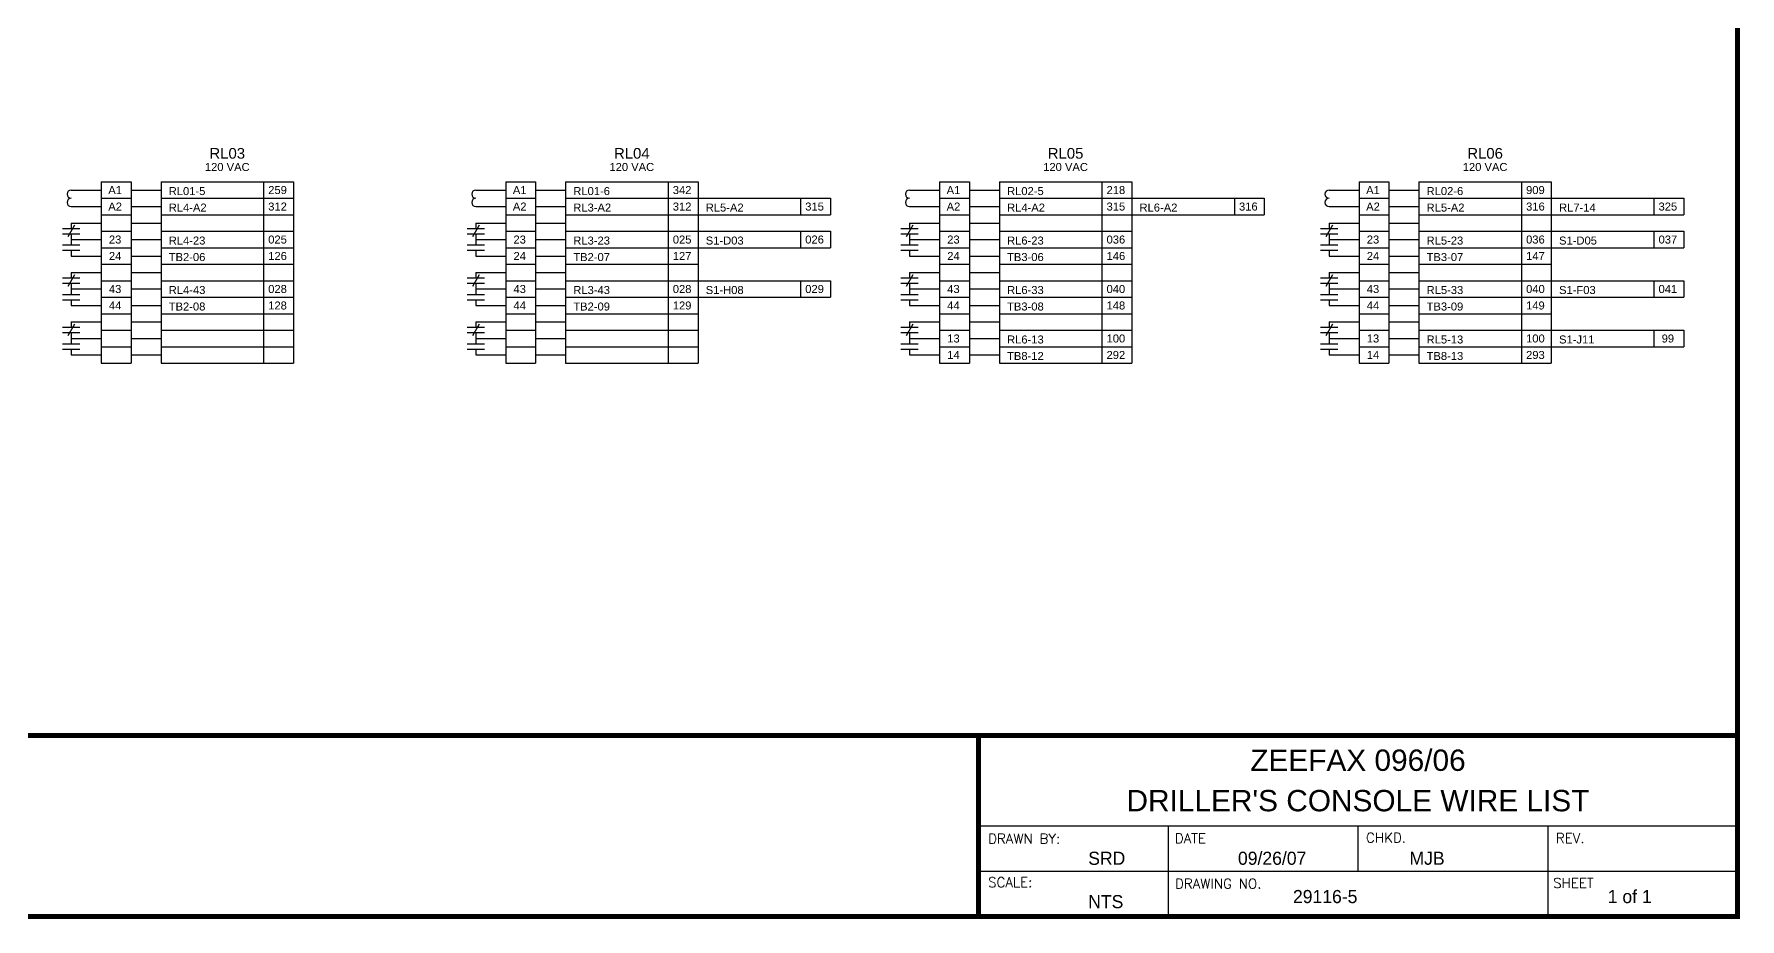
# Model space of a CAD drawing. Extents: x 0.9 to 17.6, y -2.5 to 7.9.
# Drawn here: x 7.61 to 17.6, y -2.51 to 2.67 of the extents above; entities that cross this region are included whole.
import ezdxf
from ezdxf.enums import TextEntityAlignment as Align

# ---------------------------------------------------------------- set-up
doc = ezdxf.new("R2010")
doc.units = 0
doc.header["$MEASUREMENT"] = 0
doc.layers.get('0').update_dxf_attribs({"linetype": 'CONTINUOUS'})
doc.layers.add('DRAWING', color=7, linetype='CONTINUOUS')
doc.styles.add('A1', font='A1.shx')
doc.styles.add('ROMAND', font='ROMAND.shx')
doc.styles.get("Standard").update_dxf_attribs({"font": 'ARIAL.TTF'})

# ---------------------------------------------------------------- blocks, each defined once
blk = doc.blocks.new('N_C_contact')
for p, q in [((0.0508, 0.0312), (-0.0508, 0.0312)), ((0.0508, 0), (-0.0508, 0)), ((-0.0197, -0.0185), (0.0197, 0.0498))]:
    blk.add_line(p, q)
blk = doc.blocks.new('npcap')
for p, q in [((0, 0.0508), (0, -0.0508)), ((0.0312, 0.0508), (0.0312, -0.0508))]:
    blk.add_line(p, q)

msp = doc.modelspace()

# ---------------------------------------------------------------- linework, layer by layer
at = {"color": 3}
for p, q in [((13.1429, -1.9662), (17.5882, -1.9662)), ((14.2543, -1.9662), (14.2543, -2.4964)), ((15.3656, -1.9662), (15.3656, -2.2313)), ((16.4769, -1.9662), (16.4769, -2.4964)), ((13.1429, -2.2313), (17.5882, -2.2313))]:
    msp.add_line(p, q, dxfattribs=at)
at = {"color": 4, "const_width": 0.0288}
msp.add_lwpolyline([(17.5882, -2.4964), (17.5882, 7.8988), (0.9559, 7.8988), (0.9559, -2.4964)], close=True, dxfattribs=at)
for points in [[(0.9559, -1.436), (17.5882, -1.436)], [(13.1429, -2.4964), (13.1429, -1.436)]]:
    msp.add_lwpolyline(points, dxfattribs=at)
at = {"layer": 'DRAWING', "color": 7}
for p, q in [((8.0046, 1.8063), (8.0046, 0.7439)), ((8.0046, 1.8063), (8.1794, 1.8063)), ((8.1794, 1.8063), (8.1794, 0.7439)), ((8.355, 1.8063), (9.1307, 1.8063)), ((8.355, 1.8063), (8.355, 0.7439)), ((8.9559, 1.8063), (8.9559, 0.7439)), ((9.1307, 1.8063), (9.1307, 0.7439)), ((10.3742, 1.8063), (10.3742, 0.7439)), ((10.3742, 1.8063), (10.549, 1.8063)), ((10.549, 1.8063), (10.549, 0.7439)), ((10.7246, 1.8063), (11.5003, 1.8063)), ((10.7246, 1.8063), (10.7246, 0.7439)), ((11.3255, 1.8063), (11.3255, 0.7439)), ((11.5003, 1.8063), (11.5003, 0.7439)), ((12.9148, 1.8063), (12.9148, 0.7439)), ((12.9148, 1.8063), (13.0897, 1.8063)), ((13.0897, 1.8063), (13.0897, 0.7439)), ((13.2652, 1.8063), (13.2652, 0.7439)), ((13.2652, 1.8063), (14.041, 1.8063)), ((13.8661, 1.8063), (13.8661, 0.7439)), ((14.041, 1.8063), (14.041, 0.7439)), ((15.3721, 1.8063), (15.3721, 0.7439)), ((15.3721, 1.8063), (15.5469, 1.8063)), ((15.5469, 1.8063), (15.5469, 0.7439)), ((15.7225, 1.8063), (15.7225, 0.7439)), ((15.7225, 1.8063), (16.4982, 1.8063)), ((16.3234, 1.8063), (16.3234, 0.7439)), ((16.4982, 1.8063), (16.4982, 0.7439)), ((7.8291, 1.758), (8.0046, 1.758)), ((8.0046, 1.7097), (8.1794, 1.7097)), ((8.1794, 1.758), (8.355, 1.758)), ((8.355, 1.7097), (9.1307, 1.7097)), ((10.1987, 1.758), (10.3742, 1.758)), ((10.3742, 1.7097), (10.549, 1.7097)), ((10.549, 1.758), (10.7246, 1.758)), ((10.7246, 1.7097), (11.5003, 1.7097)), ((12.7393, 1.758), (12.9148, 1.758)), ((12.9148, 1.7097), (13.0897, 1.7097)), ((13.0897, 1.758), (13.2652, 1.758)), ((13.2652, 1.7097), (14.041, 1.7097)), ((15.1966, 1.758), (15.3721, 1.758)), ((15.3721, 1.7097), (15.5469, 1.7097)), ((15.5469, 1.758), (15.7225, 1.758)), ((15.7225, 1.7097), (16.4982, 1.7097)), ((7.8291, 1.6614), (8.0046, 1.6614)), ((8.0046, 1.6131), (8.1794, 1.6131)), ((8.1794, 1.6614), (8.355, 1.6614)), ((8.355, 1.6131), (9.1307, 1.6131)), ((10.1987, 1.6614), (10.3742, 1.6614)), ((10.3742, 1.6131), (10.549, 1.6131)), ((10.549, 1.6614), (10.7246, 1.6614)), ((10.7246, 1.6131), (11.5003, 1.6131)), ((12.7393, 1.6614), (12.9148, 1.6614)), ((12.9148, 1.6131), (13.0897, 1.6131)), ((13.0897, 1.6614), (13.2652, 1.6614)), ((13.2652, 1.6131), (14.041, 1.6131)), ((15.1966, 1.6614), (15.3721, 1.6614)), ((15.3721, 1.6131), (15.5469, 1.6131)), ((15.5469, 1.6614), (15.7225, 1.6614)), ((15.7225, 1.6131), (16.4982, 1.6131)), ((7.8291, 1.5648), (8.0046, 1.5648)), ((7.8291, 1.5648), (7.8291, 1.5336)), ((7.8291, 1.5023), (7.8291, 1.437)), ((8.0046, 1.5165), (8.1794, 1.5165)), ((8.1794, 1.5648), (8.355, 1.5648)), ((8.355, 1.5165), (9.1307, 1.5165)), ((8.355, 1.5165), (9.1307, 1.5165)), ((10.1987, 1.5648), (10.3742, 1.5648)), ((10.1987, 1.5648), (10.1987, 1.5336)), ((10.1987, 1.5023), (10.1987, 1.437)), ((10.3742, 1.5165), (10.549, 1.5165)), ((10.549, 1.5648), (10.7246, 1.5648)), ((10.7246, 1.5165), (11.5003, 1.5165)), ((10.7246, 1.5165), (11.5003, 1.5165)), ((12.7393, 1.5648), (12.9148, 1.5648)), ((12.7393, 1.5648), (12.7393, 1.5336)), ((12.7393, 1.5023), (12.7393, 1.437)), ((12.9148, 1.5165), (13.0897, 1.5165)), ((13.0897, 1.5648), (13.2652, 1.5648)), ((13.2652, 1.5165), (14.041, 1.5165)), ((13.2652, 1.5165), (14.041, 1.5165)), ((15.1966, 1.5648), (15.3721, 1.5648)), ((15.1966, 1.5648), (15.1966, 1.5336)), ((15.1966, 1.5023), (15.1966, 1.437)), ((15.3721, 1.5165), (15.5469, 1.5165)), ((15.5469, 1.5648), (15.7225, 1.5648)), ((15.7225, 1.5165), (16.4982, 1.5165)), ((15.7225, 1.5165), (16.4982, 1.5165)), ((7.8291, 1.4682), (8.0046, 1.4682)), ((7.8291, 1.4057), (7.8291, 1.3717)), ((8.0046, 1.4199), (8.1794, 1.4199)), ((8.1794, 1.4682), (8.355, 1.4682)), ((8.355, 1.4199), (9.1307, 1.4199)), ((10.1987, 1.4682), (10.3742, 1.4682)), ((10.1987, 1.4057), (10.1987, 1.3717)), ((10.3742, 1.4199), (10.549, 1.4199)), ((10.549, 1.4682), (10.7246, 1.4682)), ((10.7246, 1.4199), (11.5003, 1.4199)), ((12.7393, 1.4682), (12.9148, 1.4682)), ((12.7393, 1.4057), (12.7393, 1.3717)), ((12.9148, 1.4199), (13.0897, 1.4199)), ((13.0897, 1.4682), (13.2652, 1.4682)), ((13.2652, 1.4199), (14.041, 1.4199)), ((15.1966, 1.4682), (15.3721, 1.4682)), ((15.1966, 1.4057), (15.1966, 1.3717)), ((15.3721, 1.4199), (15.5469, 1.4199)), ((15.5469, 1.4682), (15.7225, 1.4682)), ((15.7225, 1.4199), (16.4982, 1.4199)), ((7.8291, 1.3717), (8.0046, 1.3717)), ((8.0046, 1.3234), (8.1794, 1.3234)), ((8.1794, 1.3717), (8.355, 1.3717)), ((8.355, 1.3234), (9.1307, 1.3234)), ((10.1987, 1.3717), (10.3742, 1.3717)), ((10.3742, 1.3234), (10.549, 1.3234)), ((10.549, 1.3717), (10.7246, 1.3717)), ((10.7246, 1.3234), (11.5003, 1.3234)), ((12.7393, 1.3717), (12.9148, 1.3717)), ((12.9148, 1.3234), (13.0897, 1.3234)), ((13.0897, 1.3717), (13.2652, 1.3717)), ((13.2652, 1.3234), (14.041, 1.3234)), ((15.1966, 1.3717), (15.3721, 1.3717)), ((15.3721, 1.3234), (15.5469, 1.3234)), ((15.5469, 1.3717), (15.7225, 1.3717)), ((15.7225, 1.3234), (16.4982, 1.3234)), ((7.8291, 1.2751), (8.0046, 1.2751)), ((7.8291, 1.2751), (7.8291, 1.2438)), ((7.8291, 1.2126), (7.8291, 1.1473)), ((8.0046, 1.2268), (8.1794, 1.2268)), ((8.1794, 1.2751), (8.355, 1.2751)), ((8.355, 1.2268), (9.1307, 1.2268)), ((10.1987, 1.2751), (10.3742, 1.2751)), ((10.1987, 1.2751), (10.1987, 1.2438)), ((10.1987, 1.2126), (10.1987, 1.1473)), ((10.3742, 1.2268), (10.549, 1.2268)), ((10.549, 1.2751), (10.7246, 1.2751)), ((10.7246, 1.2268), (11.5003, 1.2268)), ((12.7393, 1.2751), (12.9148, 1.2751)), ((12.7393, 1.2751), (12.7393, 1.2438)), ((12.7393, 1.2126), (12.7393, 1.1473)), ((12.9148, 1.2268), (13.0897, 1.2268)), ((13.0897, 1.2751), (13.2652, 1.2751)), ((13.2652, 1.2268), (14.041, 1.2268)), ((15.1966, 1.2751), (15.3721, 1.2751)), ((15.1966, 1.2751), (15.1966, 1.2438)), ((15.1966, 1.2126), (15.1966, 1.1473)), ((15.3721, 1.2268), (15.5469, 1.2268)), ((15.5469, 1.2751), (15.7225, 1.2751)), ((15.7225, 1.2268), (16.4982, 1.2268)), ((7.8291, 1.1785), (8.0046, 1.1785)), ((7.8291, 1.116), (7.8291, 1.0819)), ((8.0046, 1.1302), (8.1794, 1.1302)), ((8.1794, 1.1785), (8.355, 1.1785)), ((8.355, 1.1302), (9.1307, 1.1302)), ((8.355, 1.1302), (9.1307, 1.1302)), ((10.1987, 1.1785), (10.3742, 1.1785)), ((10.1987, 1.116), (10.1987, 1.0819)), ((10.3742, 1.1302), (10.549, 1.1302)), ((10.549, 1.1785), (10.7246, 1.1785)), ((10.7246, 1.1302), (11.5003, 1.1302)), ((10.7246, 1.1302), (11.5003, 1.1302)), ((12.7393, 1.1785), (12.9148, 1.1785)), ((12.7393, 1.116), (12.7393, 1.0819)), ((12.9148, 1.1302), (13.0897, 1.1302)), ((13.0897, 1.1785), (13.2652, 1.1785)), ((13.2652, 1.1302), (14.041, 1.1302)), ((13.2652, 1.1302), (14.041, 1.1302)), ((15.1966, 1.1785), (15.3721, 1.1785)), ((15.1966, 1.116), (15.1966, 1.0819)), ((15.3721, 1.1302), (15.5469, 1.1302)), ((15.5469, 1.1785), (15.7225, 1.1785)), ((15.7225, 1.1302), (16.4982, 1.1302)), ((15.7225, 1.1302), (16.4982, 1.1302)), ((7.8291, 1.0819), (8.0046, 1.0819)), ((8.0046, 1.0336), (8.1794, 1.0336)), ((8.1794, 1.0819), (8.355, 1.0819)), ((8.355, 1.0336), (9.1307, 1.0336)), ((10.1987, 1.0819), (10.3742, 1.0819)), ((10.3742, 1.0336), (10.549, 1.0336)), ((10.549, 1.0819), (10.7246, 1.0819)), ((10.7246, 1.0336), (11.5003, 1.0336)), ((12.7393, 1.0819), (12.9148, 1.0819)), ((12.9148, 1.0336), (13.0897, 1.0336)), ((13.0897, 1.0819), (13.2652, 1.0819)), ((13.2652, 1.0336), (14.041, 1.0336)), ((15.1966, 1.0819), (15.3721, 1.0819)), ((15.3721, 1.0336), (15.5469, 1.0336)), ((15.5469, 1.0819), (15.7225, 1.0819)), ((15.7225, 1.0336), (16.4982, 1.0336)), ((7.8291, 0.9853), (8.0046, 0.9853)), ((7.8291, 0.9853), (7.8291, 0.9541)), ((7.8291, 0.9228), (7.8291, 0.8575)), ((8.0046, 0.937), (8.1794, 0.937)), ((8.1794, 0.9853), (8.355, 0.9853)), ((8.355, 0.937), (9.1307, 0.937)), ((10.1987, 0.9853), (10.3742, 0.9853)), ((10.1987, 0.9853), (10.1987, 0.9541)), ((10.1987, 0.9228), (10.1987, 0.8575)), ((10.3742, 0.937), (10.549, 0.937)), ((10.549, 0.9853), (10.7246, 0.9853)), ((10.7246, 0.937), (11.5003, 0.937)), ((12.7393, 0.9853), (12.9148, 0.9853)), ((12.7393, 0.9853), (12.7393, 0.9541)), ((12.7393, 0.9228), (12.7393, 0.8575)), ((12.9148, 0.937), (13.0897, 0.937)), ((13.0897, 0.9853), (13.2652, 0.9853)), ((13.2652, 0.937), (14.041, 0.937)), ((15.1966, 0.9853), (15.3721, 0.9853)), ((15.1966, 0.9853), (15.1966, 0.9541)), ((15.1966, 0.9228), (15.1966, 0.8575)), ((15.3721, 0.937), (15.5469, 0.937)), ((15.5469, 0.9853), (15.7225, 0.9853)), ((15.7225, 0.937), (16.4982, 0.937)), ((7.8291, 0.8887), (8.0046, 0.8887)), ((7.8291, 0.8263), (7.8291, 0.7922)), ((8.0046, 0.8405), (8.1794, 0.8405)), ((8.1794, 0.8887), (8.355, 0.8887)), ((8.355, 0.8405), (9.1307, 0.8405)), ((10.1987, 0.8887), (10.3742, 0.8887)), ((10.1987, 0.8263), (10.1987, 0.7922)), ((10.3742, 0.8405), (10.549, 0.8405)), ((10.549, 0.8887), (10.7246, 0.8887)), ((10.7246, 0.8405), (11.5003, 0.8405)), ((12.7393, 0.8887), (12.9148, 0.8887)), ((12.7393, 0.8263), (12.7393, 0.7922)), ((12.9148, 0.8405), (13.0897, 0.8405)), ((13.0897, 0.8887), (13.2652, 0.8887)), ((13.2652, 0.8405), (14.041, 0.8405)), ((15.1966, 0.8887), (15.3721, 0.8887)), ((15.1966, 0.8263), (15.1966, 0.7922)), ((15.3721, 0.8405), (15.5469, 0.8405)), ((15.5469, 0.8887), (15.7225, 0.8887)), ((15.7225, 0.8405), (16.4982, 0.8405)), ((7.8291, 0.7922), (8.0046, 0.7922)), ((8.0046, 0.7439), (8.1794, 0.7439)), ((8.1794, 0.7922), (8.355, 0.7922)), ((8.355, 0.7439), (9.1307, 0.7439)), ((10.1987, 0.7922), (10.3742, 0.7922)), ((10.3742, 0.7439), (10.549, 0.7439)), ((10.549, 0.7922), (10.7246, 0.7922)), ((10.7246, 0.7439), (11.5003, 0.7439)), ((12.7393, 0.7922), (12.9148, 0.7922)), ((12.9148, 0.7439), (13.0897, 0.7439)), ((12.9148, 0.7439), (13.0897, 0.7439)), ((13.0897, 0.7922), (13.2652, 0.7922)), ((13.2652, 0.7439), (14.041, 0.7439)), ((15.1966, 0.7922), (15.3721, 0.7922)), ((15.3721, 0.7439), (15.5469, 0.7439)), ((15.3721, 0.7439), (15.5469, 0.7439)), ((15.5469, 0.7922), (15.7225, 0.7922)), ((15.7225, 0.7439), (16.4982, 0.7439))]:
    msp.add_line(p, q, dxfattribs=at)
at = {"layer": 'DRAWING'}
for p, q in [((9.1307, 1.7097), (9.1307, 1.6131)), ((9.1307, 1.7097), (9.1307, 1.6131)), ((11.5003, 1.7097), (11.5003, 1.6131)), ((11.5003, 1.7097), (11.5003, 1.6131)), ((11.5003, 1.7097), (12.2761, 1.7097)), ((11.5003, 1.7097), (11.5003, 1.6131)), ((11.5003, 1.7097), (11.5003, 1.6131)), ((12.1013, 1.7097), (12.1013, 1.6131)), ((12.2761, 1.7097), (12.2761, 1.6131)), ((12.2761, 1.7097), (12.2761, 1.6131)), ((14.041, 1.7097), (14.8167, 1.7097)), ((14.041, 1.7097), (14.041, 1.6131)), ((14.041, 1.7097), (14.041, 1.6131)), ((14.041, 1.7097), (14.041, 1.6131)), ((14.041, 1.7097), (14.041, 1.6131)), ((14.6419, 1.7097), (14.6419, 1.6131)), ((14.8167, 1.7097), (14.8167, 1.6131)), ((14.8167, 1.7097), (14.8167, 1.6131)), ((16.4982, 1.7097), (17.274, 1.7097)), ((16.4982, 1.7097), (16.4982, 1.6131)), ((16.4982, 1.7097), (16.4982, 1.6131)), ((16.4982, 1.7097), (16.4982, 1.6131)), ((16.4982, 1.7097), (16.4982, 1.6131)), ((17.0992, 1.7097), (17.0992, 1.6131)), ((17.274, 1.7097), (17.274, 1.6131)), ((17.274, 1.7097), (17.274, 1.6131)), ((11.5003, 1.6131), (12.2761, 1.6131)), ((14.041, 1.6131), (14.8167, 1.6131)), ((16.4982, 1.6131), (17.274, 1.6131)), ((11.5003, 1.5165), (12.2761, 1.5165)), ((11.5003, 1.5165), (11.5003, 1.4199)), ((11.5003, 1.5165), (11.5003, 1.4199)), ((11.5003, 1.5165), (11.5003, 1.4199)), ((11.5003, 1.5165), (11.5003, 1.4199)), ((12.1013, 1.5165), (12.1013, 1.4199)), ((12.2761, 1.5165), (12.2761, 1.4199)), ((12.2761, 1.5165), (12.2761, 1.4199)), ((16.4982, 1.5165), (17.274, 1.5165)), ((16.4982, 1.5165), (16.4982, 1.4199)), ((16.4982, 1.5165), (16.4982, 1.4199)), ((16.4982, 1.5165), (16.4982, 1.4199)), ((16.4982, 1.5165), (16.4982, 1.4199)), ((17.0992, 1.5165), (17.0992, 1.4199)), ((17.274, 1.5165), (17.274, 1.4199)), ((17.274, 1.5165), (17.274, 1.4199)), ((11.5003, 1.4199), (12.2761, 1.4199)), ((16.4982, 1.4199), (17.274, 1.4199)), ((11.5003, 1.2268), (12.2761, 1.2268)), ((11.5003, 1.2268), (11.5003, 1.1302)), ((11.5003, 1.2268), (11.5003, 1.1302)), ((11.5003, 1.2268), (11.5003, 1.1302)), ((11.5003, 1.2268), (11.5003, 1.1302)), ((12.1013, 1.2268), (12.1013, 1.1302)), ((12.2761, 1.2268), (12.2761, 1.1302)), ((12.2761, 1.2268), (12.2761, 1.1302)), ((16.4982, 1.2268), (17.274, 1.2268)), ((16.4982, 1.2268), (16.4982, 1.1302)), ((16.4982, 1.2268), (16.4982, 1.1302)), ((16.4982, 1.2268), (16.4982, 1.1302)), ((16.4982, 1.2268), (16.4982, 1.1302)), ((17.0992, 1.2268), (17.0992, 1.1302)), ((17.274, 1.2268), (17.274, 1.1302)), ((17.274, 1.2268), (17.274, 1.1302)), ((11.5003, 1.1302), (12.2761, 1.1302)), ((16.4982, 1.1302), (17.274, 1.1302)), ((16.4982, 0.937), (17.274, 0.937)), ((16.4982, 0.937), (16.4982, 0.8405)), ((16.4982, 0.937), (16.4982, 0.8405)), ((16.4982, 0.937), (16.4982, 0.8405)), ((16.4982, 0.937), (16.4982, 0.8405)), ((17.0992, 0.937), (17.0992, 0.8405)), ((17.274, 0.937), (17.274, 0.8405)), ((17.274, 0.937), (17.274, 0.8405)), ((16.4982, 0.8405), (17.274, 0.8405))]:
    msp.add_line(p, q, dxfattribs=at)
at = {"layer": 'DRAWING', "color": 7}
for centre in [(7.8291, 1.7338), (7.8291, 1.6855), (10.1987, 1.7338), (10.1987, 1.6855), (12.7393, 1.7338), (12.7393, 1.6855), (15.1966, 1.7338), (15.1966, 1.6855)]:
    msp.add_arc(centre, 0.0241, 90, 270, dxfattribs=at)

# ---------------------------------------------------------------- block references
for name, p, rotation in [('N_C_contact', (7.8291, 1.5336), 180), ('N_C_contact', (10.1987, 1.5336), 180), ('N_C_contact', (12.7393, 1.5336), 180), ('N_C_contact', (15.1966, 1.5336), 180), ('npcap', (7.8291, 1.4057), 90), ('npcap', (10.1987, 1.4057), 90), ('npcap', (12.7393, 1.4057), 90), ('npcap', (15.1966, 1.4057), 90), ('N_C_contact', (7.8291, 1.2438), 180), ('N_C_contact', (10.1987, 1.2438), 180), ('N_C_contact', (12.7393, 1.2438), 180), ('N_C_contact', (15.1966, 1.2438), 180), ('npcap', (7.8291, 1.116), 90), ('npcap', (10.1987, 1.116), 90), ('npcap', (12.7393, 1.116), 90), ('npcap', (15.1966, 1.116), 90), ('N_C_contact', (7.8291, 0.9541), 180), ('N_C_contact', (10.1987, 0.9541), 180), ('N_C_contact', (12.7393, 0.9541), 180), ('N_C_contact', (15.1966, 0.9541), 180), ('npcap', (7.8291, 0.8263), 90), ('npcap', (10.1987, 0.8263), 90), ('npcap', (12.7393, 0.8263), 90), ('npcap', (15.1966, 0.8263), 90)]:
    msp.add_blockref(name, p, dxfattribs=dict(at, rotation=rotation))

# ---------------------------------------------------------------- texts
for s, height, style, p in [('DRAWN BY:', 0.05763, 'ROMAND', (13.1994, -2.0696)), ('DATE', 0.05763, 'ROMAND', (14.2927, -2.0677)), ('CHKD.', 0.05763, 'ROMAND', (15.4127, -2.0644)), ('REV.', 0.05763, 'ROMAND', (16.5251, -2.0668)), ('SRD', 0.07694, 'A1', (13.7858, -2.1942)), ('09/26/07', 0.07694, 'A1', (14.6628, -2.1942)), ('MJB', 0.07694, 'A1', (15.6673, -2.1942)), ('SCALE:', 0.05763, 'ROMAND', (13.1993, -2.3249)), ('DRAWING NO.', 0.057631, 'ROMAND', (14.294, -2.333)), ('SHEET', 0.05763, 'ROMAND', (16.5091, -2.3293)), ('NTS', 0.07694, 'A1', (13.7858, -2.4482)), ('29116-5', 0.07694, 'A1', (14.9849, -2.4185)), ('1 of 1', 0.07694, 'A1', (16.8287, -2.4185))]:
    msp.add_text(s, height=height, dxfattribs=dict(style=style)).set_placement(p)
for s, height, p in [('RL03', 0.0625, (8.7429, 1.9418)), ('RL04', 0.0625, (11.1125, 1.9418)), ('RL05', 0.0625, (13.6531, 1.9418)), ('RL06', 0.0625, (16.1104, 1.9418)), ('120 VAC', 0.04688, (8.7429, 1.8696)), ('120 VAC', 0.04688, (11.1125, 1.8696)), ('120 VAC', 0.04688, (13.6531, 1.8696)), ('120 VAC', 0.04688, (16.1104, 1.8696))]:
    msp.add_text(s, height=height, dxfattribs=at).set_placement(p, align=Align.CENTER)
for s, p in [('A1', (8.0862, 1.758)), ('259', (9.0375, 1.758)), ('A1', (10.4558, 1.758)), ('342', (11.4071, 1.758)), ('A1', (12.9964, 1.758)), ('218', (13.9477, 1.758)), ('A1', (15.4537, 1.758)), ('909', (16.405, 1.758)), ('A2', (8.0862, 1.6614)), ('312', (9.0375, 1.6614)), ('A2', (10.4558, 1.6614)), ('312', (11.4071, 1.6614)), ('A2', (12.9964, 1.6614)), ('315', (13.9477, 1.6614)), ('A2', (15.4537, 1.6614)), ('316', (16.405, 1.6614)), ('23', (8.0862, 1.4682)), ('025', (9.0375, 1.4682)), ('23', (10.4558, 1.4682)), ('025', (11.4071, 1.4682)), ('23', (12.9964, 1.4682)), ('036', (13.9477, 1.4682)), ('23', (15.4537, 1.4682)), ('036', (16.405, 1.4682)), ('24', (8.0862, 1.3717)), ('126', (9.0375, 1.3717)), ('24', (10.4558, 1.3717)), ('127', (11.4071, 1.3717)), ('24', (12.9964, 1.3717)), ('146', (13.9477, 1.3717)), ('24', (15.4537, 1.3717)), ('147', (16.405, 1.3717)), ('43', (8.0862, 1.1785)), ('028', (9.0375, 1.1785)), ('43', (10.4558, 1.1785)), ('028', (11.4071, 1.1785)), ('43', (12.9964, 1.1785)), ('040', (13.9477, 1.1785)), ('43', (15.4537, 1.1785)), ('040', (16.405, 1.1785)), ('44', (8.0862, 1.0819)), ('128', (9.0375, 1.0819)), ('44', (10.4558, 1.0819)), ('129', (11.4071, 1.0819)), ('44', (12.9964, 1.0819)), ('148', (13.9477, 1.0819)), ('44', (15.4537, 1.0819)), ('149', (16.405, 1.0819)), ('13', (12.9964, 0.8887)), ('100', (13.9477, 0.8887)), ('13', (15.4537, 0.8887)), ('100', (16.405, 0.8887)), ('14', (12.9964, 0.7922)), ('292', (13.9477, 0.7922)), ('14', (15.4537, 0.7922)), ('293', (16.405, 0.7922))]:
    msp.add_text(s, height=0.04688, dxfattribs=at).set_placement(p, align=Align.MIDDLE_CENTER)
for s, p in [('RL01-5', (8.4001, 1.7286)), ('RL01-6', (10.7697, 1.7286)), ('RL02-5', (13.3104, 1.7286)), ('RL02-6', (15.7676, 1.7286)), ('RL4-A2', (8.4001, 1.632)), ('RL3-A2', (10.7697, 1.632)), ('RL4-A2', (13.3104, 1.632)), ('RL5-A2', (15.7676, 1.632)), ('RL4-23', (8.4001, 1.4388)), ('RL3-23', (10.7697, 1.4388)), ('RL6-23', (13.3104, 1.4388)), ('RL5-23', (15.7676, 1.4388)), ('TB2-06', (8.4001, 1.3422)), ('TB2-07', (10.7697, 1.3422)), ('TB3-06', (13.3104, 1.3422)), ('TB3-07', (15.7676, 1.3422)), ('TB2-08', (8.4001, 1.0525)), ('RL4-43', (8.4001, 1.1491)), ('TB2-09', (10.7697, 1.0525)), ('RL3-43', (10.7697, 1.1491)), ('TB3-08', (13.3104, 1.0525)), ('RL6-33', (13.3104, 1.1491)), ('TB3-09', (15.7676, 1.0525)), ('RL5-33', (15.7676, 1.1491)), ('RL6-13', (13.3104, 0.8593)), ('RL5-13', (15.7676, 0.8593)), ('TB8-12', (13.3104, 0.7627)), ('TB8-13', (15.7676, 0.7627))]:
    msp.add_text(s, height=0.04688, dxfattribs=at).set_placement(p)
at = {"layer": 'DRAWING'}
for s, p in [('RL5-A2', (11.5455, 1.632)), ('RL6-A2', (14.0861, 1.632)), ('RL7-14', (16.5434, 1.632)), ('S1-D03', (11.5455, 1.4388)), ('S1-D05', (16.5434, 1.4388)), ('S1-H08', (11.5455, 1.1491)), ('S1-F03', (16.5434, 1.1491)), ('S1-J11', (16.5434, 0.8593))]:
    msp.add_text(s, height=0.04688, dxfattribs=at).set_placement(p)
for s, p in [('315', (12.1829, 1.6614)), ('316', (14.7235, 1.6614)), ('325', (17.1808, 1.6614)), ('026', (12.1829, 1.4682)), ('037', (17.1808, 1.4682)), ('029', (12.1829, 1.1785)), ('041', (17.1808, 1.1785)), ('99', (17.1808, 0.8887))]:
    msp.add_text(s, height=0.04688, dxfattribs=at).set_placement(p, align=Align.MIDDLE_CENTER)
at = {"layer": 'DRAWING', "linetype": 'ByBlock'}
for s, p in [('ZEEFAX 096/06', (15.3656, -1.5815)), ("DRILLER'S CONSOLE WIRE LIST", (15.3656, -1.8182))]:
    msp.add_text(s, height=0.125, dxfattribs=at).set_placement(p, align=Align.MIDDLE_CENTER)

doc.saveas('drawing.dxf')
